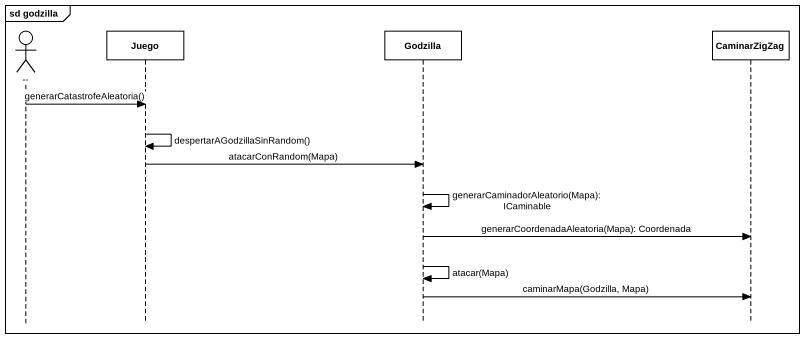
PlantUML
@startuml
mainframe sd godzilla
hide footbox
actor "--" as actor1
participant Juego
participant Godzilla
participant CaminarZigZag

actor1 -> Juego : generarCatastrofeAleatoria()
Juego -> Juego : despertarAGodzillaSinRandom()
Juego -> Godzilla : atacarConRandom(Mapa)
Godzilla -> Godzilla : generarCaminadorAleatorio(Mapa): ICaminable
Godzilla -> CaminarZigZag : generarCoordenadaAleatoria(Mapa): Coordenada
Godzilla -> Godzilla : atacar(Mapa)
Godzilla -> CaminarZigZag : caminarMapa(Godzilla, Mapa)
@enduml
